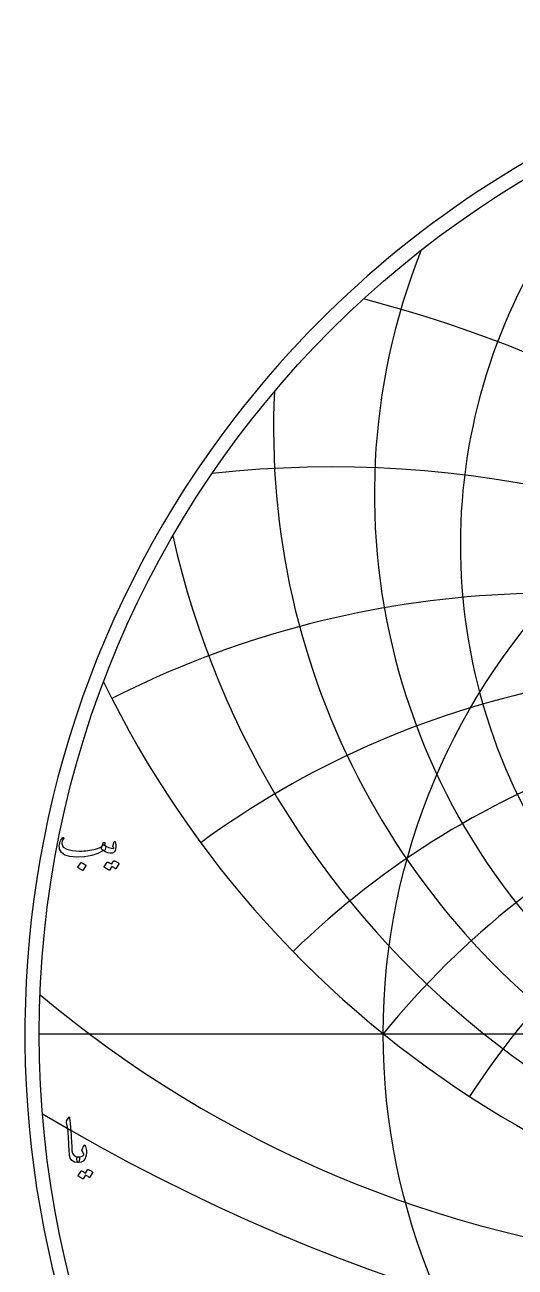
# Model space of a CAD drawing. Header units: millimetres. Extents: x -69 to 69, y -69 to 71.
# Drawn here: x -68.9 to -35.5, y -15.9 to 68.9 of the extents above; entities that cross this region are included whole.
import ezdxf

# ---------------------------------------------------------------- set-up
doc = ezdxf.new("R2010")
doc.units = ezdxf.units.MM
for name, color, linetype in [('CUT_OUTER', 1, 'Continuous'), ('ENGRAVE', 7, 'Continuous'), ('ENGRAVE_FINE', 8, 'Continuous'), ('TEXT', 5, 'Continuous')]:
    doc.layers.add(name, color=color, linetype=linetype)

msp = doc.modelspace()

# ---------------------------------------------------------------- linework, layer by layer
at = {"layer": 'CUT_OUTER'}
for centre, radius, start, end in [((-0.0002, -0.0002), 68.9324, 142.382592, 87.802872), ((-0.0008, 0.001), 68.9312, 92.196291, 142.383048)]:
    msp.add_arc(centre, radius, start, end, dxfattribs=at)
at = {"layer": 'ENGRAVE'}
msp.add_lwpolyline([(-67.95, 0), (67.95, 0)], dxfattribs=at)
for radius in [67.95, 44.4794]:
    msp.add_circle((0, 0), radius, dxfattribs=at)
for centre, radius, start, end in [((0, 33.3639), 39.2198, 131.307855, 48.692145), ((0, 36.8385), 45.0823, 158.307565, 21.692435), ((0, 41.2872), 51.9657, 177.166321, 2.833679), ((0, 47.1036), 60.279, 192.562112, 347.437888), ((0, 54.9274), 70.6784, 205.930897, 334.069103), ((0, -36.0187), 57.2342, 39, 141), ((0, -36.0187), 57.2342, 39, 141), ((-16.9456, 63.242), 79.1525, 229.930345, 264.433471)]:
    msp.add_arc(centre, radius, start, end, dxfattribs=at)
at = {"layer": 'ENGRAVE_FINE'}
for centre, radius, start, end in [((-68.2091, -36.0187), 89.0407, 14.688568, 75.445741), ((-68.2091, -36.0187), 89.0407, 14.688568, 75.445741), ((-48.0252, -36.0187), 74.714, 18.753071, 96.251491), ((-48.0252, -36.0187), 74.714, 18.753071, 96.251491), ((-33.0442, -36.0187), 66.0884, 23.109812, 116.954145), ((-33.0442, -36.0187), 66.0884, 23.109812, 116.954145), ((-20.8316, -36.0187), 60.9074, 27.851987, 126.345474), ((-20.8316, -36.0187), 60.9074, 27.851987, 126.345474), ((-10.0919, -36.0187), 58.1172, 33.097661, 134.238363), ((-10.0919, -36.0187), 58.1172, 33.097661, 134.238363), ((10.0919, -36.0187), 58.1172, 45.761637, 146.902339), ((10.0919, -36.0187), 58.1172, 45.761637, 146.902339), ((0, 107.9194), 132.0697, 239.147014, 300.852986)]:
    msp.add_arc(centre, radius, start, end, dxfattribs=at)
at = {"layer": 'TEXT'}
for points in [[(-63.4948, 12.8726), (-63.4906, 12.8705), (-63.4867, 12.8683), (-63.4831, 12.8662), (-63.4798, 12.864), (-63.4764, 12.8616), (-63.4728, 12.8587), (-63.4689, 12.8552), (-63.4648, 12.8512), (-63.4302, 12.8105), (-63.4165, 12.7526), (-63.4238, 12.6776), (-63.4519, 12.5854), (-63.4779, 12.5294), (-63.5044, 12.4943), (-63.5315, 12.4801), (-63.5591, 12.4868), (-63.573, 12.4935), (-63.5848, 12.4965), (-63.5944, 12.4957), (-63.6019, 12.4911), (-63.9534, 12.2988), (-64.3735, 12.1632), (-64.8622, 12.0844), (-65.4194, 12.0625), (-65.87, 12.101), (-66.2102, 12.2039), (-66.4401, 12.3711), (-66.5596, 12.6026), (-66.5781, 12.7119), (-66.5821, 12.8212), (-66.5716, 12.9305), (-66.5467, 13.0398), (-66.5127, 13.1365), (-66.4706, 13.2252), (-66.4205, 13.3058), (-66.3624, 13.3784), (-66.3514, 13.3875), (-66.3399, 13.3934), (-66.3279, 13.3961), (-66.3153, 13.3956), (-66.3035, 13.3905), (-66.2938, 13.3838), (-66.2863, 13.3755), (-66.281, 13.3655), (-66.2786, 13.3559), (-66.2799, 13.3441), (-66.285, 13.3302), (-66.2938, 13.3141), (-66.356, 13.223), (-66.3967, 13.1341), (-66.416, 13.0473), (-66.4138, 12.9626), (-66.312, 12.7504), (-66.0752, 12.5983), (-65.7034, 12.5061), (-65.1965, 12.474), (-65.0573, 12.4761), (-64.9184, 12.4825), (-64.7798, 12.4933), (-64.6414, 12.5083), (-64.5041, 12.5275), (-64.3687, 12.5511), (-64.2351, 12.579), (-64.1034, 12.6111), (-63.9757, 12.6476), (-63.8709, 12.684), (-63.7892, 12.7204), (-63.7305, 12.7569), (-63.7079, 12.7762), (-63.6871, 12.7997), (-63.6682, 12.8276), (-63.6512, 12.8597), (-63.6353, 12.8956), (-63.6196, 12.9348), (-63.6042, 12.9771), (-63.5891, 13.0226), (-63.5832, 13.0366), (-63.5741, 13.0484), (-63.5617, 13.058), (-63.5462, 13.0655), (-63.5296, 13.0695), (-63.5141, 13.0687), (-63.4996, 13.0631), (-63.4862, 13.0526), (-63.4755, 13.0382), (-63.4691, 13.0205), (-63.4669, 12.9996), (-63.4691, 12.9755)], [(-63.6234, 12.5297), (-63.67, 12.5739), (-63.6941, 12.6294), (-63.6957, 12.6961), (-63.6748, 12.774), (-63.6295, 12.8439), (-63.588, 12.8865), (-63.5502, 12.9018), (-63.5162, 12.8898), (-63.3555, 12.7834), (-63.1947, 12.7086), (-63.034, 12.6655), (-62.8732, 12.654), (-62.8676, 12.6551), (-62.8636, 12.6583), (-62.8612, 12.6636), (-62.8604, 12.6711), (-62.8644, 12.6853), (-62.8765, 12.7065), (-62.8965, 12.7346), (-62.9247, 12.7697), (-62.93, 12.7804), (-62.9332, 12.7912), (-62.9343, 12.8019), (-62.9332, 12.8126), (-62.8304, 13.1084), (-62.8256, 13.1196), (-62.8197, 13.1277), (-62.8127, 13.1325), (-62.8047, 13.1341), (-62.7966, 13.1327), (-62.7897, 13.1287), (-62.7838, 13.122), (-62.7789, 13.1126), (-62.7468, 13.0165), (-62.7275, 12.9208), (-62.7211, 12.8257), (-62.7275, 12.7312), (-62.7484, 12.6135), (-62.7768, 12.5179), (-62.8127, 12.4442), (-62.8561, 12.3925), (-62.889, 12.3641), (-62.9193, 12.3432), (-62.9469, 12.3298), (-62.9718, 12.3239), (-63.1154, 12.3207), (-63.2719, 12.3539), (-63.4412, 12.4236), (-63.6234, 12.5297)], [(-65.1193, 11.681), (-65.114, 11.6863), (-65.1065, 11.6895), (-65.0968, 11.6906), (-65.085, 11.6895), (-65.0017, 11.6558), (-64.9232, 11.6145), (-64.8496, 11.5658), (-64.7807, 11.5095), (-64.774, 11.5009), (-64.7711, 11.4924), (-64.7719, 11.4838), (-64.7764, 11.4752), (-64.9779, 11.1495), (-64.9854, 11.1417), (-64.995, 11.1398), (-65.0068, 11.1438), (-65.0208, 11.1537), (-65.0328, 11.1623), (-65.0518, 11.1752), (-65.0778, 11.1923), (-65.1108, 11.2137), (-65.1512, 11.2395), (-65.1997, 11.2695), (-65.2562, 11.3038), (-65.3208, 11.3423), (-65.3294, 11.3488), (-65.3337, 11.3552), (-65.3337, 11.3616), (-65.3294, 11.3681)], [(-62.8604, 11.801), (-62.855, 11.8064), (-62.8475, 11.8096), (-62.8379, 11.8106), (-62.8261, 11.8096), (-62.7839, 11.7938), (-62.743, 11.7763), (-62.7035, 11.7573), (-62.6653, 11.7367), (-62.6282, 11.7142), (-62.5919, 11.6895), (-62.5564, 11.6628), (-62.5217, 11.6338), (-62.5151, 11.625), (-62.5121, 11.6156), (-62.5129, 11.6057), (-62.5175, 11.5952), (-62.7232, 11.2695), (-62.7288, 11.2652), (-62.7371, 11.2652), (-62.7481, 11.2695), (-62.7618, 11.278), (-62.7712, 11.2859), (-62.7864, 11.2968), (-62.8076, 11.3106), (-62.8347, 11.3273), (-62.8679, 11.3473), (-62.9075, 11.3707), (-62.9536, 11.3977), (-63.0061, 11.4281), (-63.169, 11.1752), (-63.1765, 11.1674), (-63.1861, 11.1655), (-63.1979, 11.1695), (-63.2119, 11.1795), (-63.2239, 11.188), (-63.2429, 11.2009), (-63.2689, 11.218), (-63.3019, 11.2395), (-63.3423, 11.2652), (-63.3908, 11.2952), (-63.4474, 11.3295), (-63.5119, 11.3681), (-63.5186, 11.3745), (-63.5216, 11.3809), (-63.5208, 11.3874), (-63.5162, 11.3938), (-63.3062, 11.7067), (-63.3008, 11.712), (-63.2933, 11.7153), (-63.2837, 11.7163), (-63.2719, 11.7153), (-63.236, 11.7036), (-63.2012, 11.6901), (-63.1674, 11.6747), (-63.1347, 11.6574), (-63.1031, 11.6385), (-63.0726, 11.6183), (-63.0431, 11.5967), (-63.0147, 11.5738)], [(-65.9404, -5.7072), (-65.9321, -5.6943), (-65.9243, -5.6857), (-65.9171, -5.6815), (-65.9104, -5.6815), (-65.9002, -5.6871), (-65.8911, -5.704), (-65.883, -5.7321), (-65.8761, -5.7715), (-65.8407, -6.0916), (-65.8118, -6.3877), (-65.7893, -6.6596), (-65.7732, -6.9074), (-65.7629, -7.1193), (-65.7534, -7.3092), (-65.7447, -7.4772), (-65.7368, -7.6232), (-65.7299, -7.7473), (-65.7244, -7.8493), (-65.7203, -7.9294), (-65.7175, -7.9876), (-65.6794, -8.1617), (-65.5953, -8.2898), (-65.4651, -8.3717), (-65.2888, -8.4076), (-65.2398, -8.4205), (-65.2085, -8.4505), (-65.1948, -8.4977), (-65.1988, -8.562), (-65.2189, -8.6632), (-65.2406, -8.7356), (-65.2639, -8.779), (-65.2888, -8.7934), (-65.5369, -8.7607), (-65.7196, -8.6627), (-65.837, -8.4993), (-65.8889, -8.2705), (-65.8971, -8.161), (-65.9045, -8.0513), (-65.911, -7.9414), (-65.9168, -7.8311), (-65.922, -7.7206), (-65.927, -7.6098), (-65.9317, -7.4988), (-65.9361, -7.3875), (-65.9441, -7.1752), (-65.9554, -6.984), (-65.9698, -6.814), (-65.9875, -6.6652), (-66.0084, -6.5223), (-66.0325, -6.37), (-66.0599, -6.2083), (-66.0904, -6.0372), (-66.0944, -6.0064), (-66.0936, -5.9783), (-66.088, -5.9528), (-66.0775, -5.9301)], [(-65.0316, -7.889), (-64.9116, -7.6232), (-64.8939, -7.594), (-64.8752, -7.5836), (-64.8554, -7.5919), (-64.8345, -7.6189), (-64.7959, -7.7), (-64.7659, -7.7845), (-64.7445, -7.8725), (-64.7316, -7.964), (-64.7276, -8.0595), (-64.7327, -8.1596), (-64.7469, -8.2642), (-64.7702, -8.3733), (-64.8412, -8.5571), (-64.9513, -8.6884), (-65.1005, -8.7672), (-65.2888, -8.7934), (-65.3105, -8.7798), (-65.3328, -8.7388), (-65.3555, -8.6705), (-65.3788, -8.5748), (-65.3855, -8.5236), (-65.3842, -8.4816), (-65.3748, -8.4486), (-65.3574, -8.4248), (-65.3435, -8.4157), (-65.3274, -8.4098), (-65.3092, -8.4071), (-65.2888, -8.4076), (-65.1702, -8.4039), (-65.067, -8.3798), (-64.9794, -8.3353), (-64.9073, -8.2705), (-64.9041, -8.2654), (-64.9031, -8.2587), (-64.9041, -8.2504), (-64.9073, -8.2405), (-64.9242, -8.1799), (-64.9491, -8.1183), (-64.9821, -8.0556), (-65.0231, -7.9919), (-65.0365, -7.9677), (-65.0424, -7.9426), (-65.0408, -7.9163), (-65.0316, -7.889)], [(-64.6502, -9.2778), (-64.6448, -9.2724), (-64.6373, -9.2692), (-64.6276, -9.2681), (-64.6159, -9.2692), (-64.5737, -9.285), (-64.5328, -9.3024), (-64.4933, -9.3215), (-64.4551, -9.3421), (-64.418, -9.3646), (-64.3817, -9.3892), (-64.3462, -9.416), (-64.3115, -9.445), (-64.3048, -9.4538), (-64.3019, -9.4632), (-64.3027, -9.4731), (-64.3072, -9.4835), (-64.513, -9.8093), (-64.5186, -9.8136), (-64.5269, -9.8136), (-64.5379, -9.8093), (-64.5516, -9.8007), (-64.5609, -9.7928), (-64.5762, -9.782), (-64.5974, -9.7682), (-64.6244, -9.7514), (-64.6577, -9.7315), (-64.6973, -9.708), (-64.7434, -9.6811), (-64.7959, -9.6507), (-64.9588, -9.9036), (-64.9663, -9.9114), (-64.9759, -9.9133), (-64.9877, -9.9092), (-65.0016, -9.8993), (-65.0137, -9.8908), (-65.0327, -9.8779), (-65.0587, -9.8607), (-65.0917, -9.8393), (-65.1321, -9.8136), (-65.1806, -9.7836), (-65.2371, -9.7493), (-65.3017, -9.7107), (-65.3084, -9.7043), (-65.3113, -9.6979), (-65.3105, -9.6914), (-65.306, -9.685), (-65.0959, -9.3721), (-65.0906, -9.3667), (-65.0831, -9.3635), (-65.0734, -9.3624), (-65.0616, -9.3635), (-65.0258, -9.3752), (-64.9909, -9.3887), (-64.9572, -9.4041), (-64.9245, -9.4214), (-64.8929, -9.4403), (-64.8623, -9.4605), (-64.8329, -9.4821), (-64.8045, -9.505)]]:
    msp.add_lwpolyline(points, close=True, dxfattribs=at)

doc.saveas('drawing.dxf')
